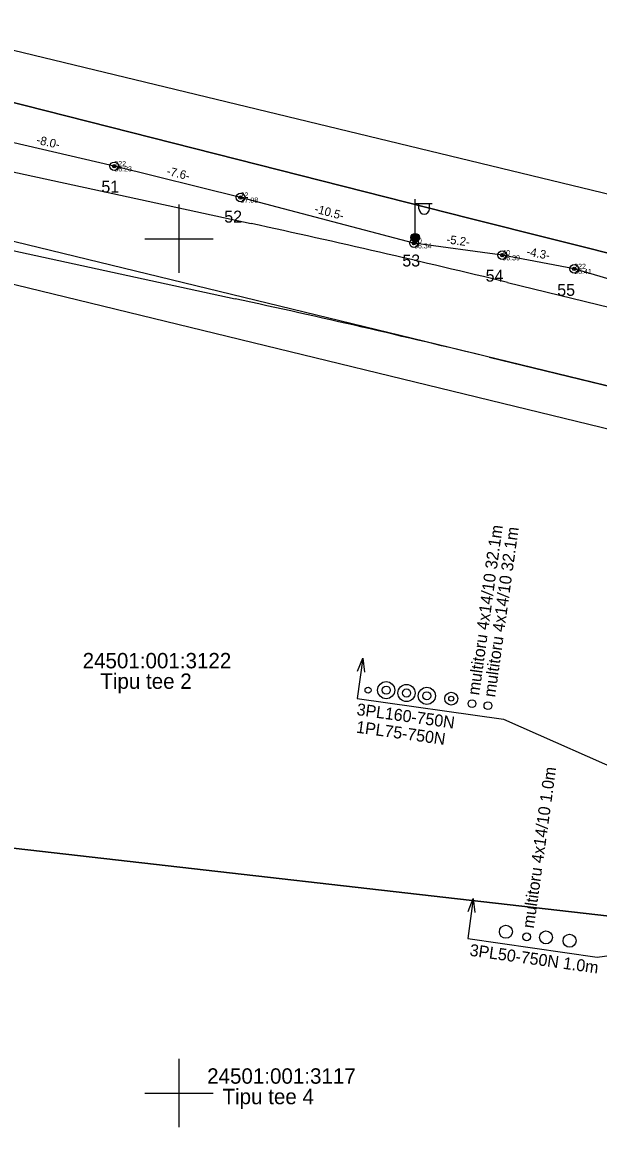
# Model space of a CAD drawing. Extents: x 553634 to 561168, y 6586277 to 6588142.
# Drawn here: x 553990.8 to 554024.6, y 6586546.6 to 6586612.7 of the extents above; entities that cross this region are included whole.
import ezdxf

# ---------------------------------------------------------------- set-up
doc = ezdxf.new("R2010")
doc.units = 0
for name, color, linetype in [('ABIJOONIS', 7, 'Continuous'), ('JOONSIDE', 7, 'Continuous'), ('KOORDPUNKT', 7, 'Continuous'), ('MOOTKORG-EH2000', 7, 'Continuous'), ('MOOTMPUNKT', 7, 'Continuous'), ('MOOTNR', 7, 'Continuous'), ('MOOTPIIR', 7, 'Continuous'), ('PIIR', 7, 'Continuous'), ('POST', 7, 'Continuous'), ('SITRASS', 7, 'Continuous'), ('VORK', 7, 'Continuous')]:
    doc.layers.add(name, color=color, linetype=linetype)

msp = doc.modelspace()

# ---------------------------------------------------------------- linework, layer by layer
at = {"layer": 'ABIJOONIS'}
for p, q in [((553989.308, 6586604.118), (554004.237, 6586600.887)), ((553988.356, 6586599.72), (554003.285, 6586596.489)), ((554019.225, 6586597.443), (554150.898, 6586565.408)), ((554018.161, 6586593.071), (554034.15, 6586589.181)), ((554010.771, 6586575.451), (554010.442, 6586573.094)), ((554017.232, 6586561.398), (554016.903, 6586559.041))]:
    msp.add_line(p, q, dxfattribs=at)
for points in [[(554010.463, 6586574.686), (554010.771, 6586575.451), (554010.859, 6586574.631)], [(554010.442, 6586573.094), (554019.005, 6586571.888), (554034.884, 6586564.856)], [(554016.924, 6586560.634), (554017.232, 6586561.398), (554017.32, 6586560.578)], [(554016.903, 6586559.041), (554024.492, 6586557.963), (554033.68, 6586559.207)]]:
    msp.add_lwpolyline(points, dxfattribs=at)
for centre, radius in [((554011.069, 6586573.582), 0.176), ((554012.134, 6586573.582), 0.5), ((554012.134, 6586573.582), 0.235), ((554013.323, 6586573.416), 0.5), ((554013.323, 6586573.416), 0.235), ((554014.511, 6586573.251), 0.5), ((554014.511, 6586573.251), 0.235), ((554015.944, 6586573.085), 0.38), ((554015.944, 6586573.085), 0.146), ((554017.159, 6586572.789), 0.229), ((554018.089, 6586572.674), 0.229), ((554019.142, 6586559.443), 0.38), ((554020.357, 6586559.147), 0.229), ((554021.488, 6586559.113), 0.38), ((554022.869, 6586558.918), 0.38)]:
    msp.add_circle(centre, radius, dxfattribs=at)
for radius in [602.25, 597.75]:
    msp.add_arc((553876.858, 6586012.262), radius, 76.326316, 77.789425, dxfattribs=at)
at = {"layer": 'KOORDPUNKT'}
for centre, radius in [((553996.214, 6586604.241), 0.25), ((553996.214, 6586604.241), 0.025), ((553996.214, 6586604.241), 0.0221), ((553996.214, 6586604.241), 0.0191), ((553996.214, 6586604.241), 0.0161), ((553996.214, 6586604.241), 0.0132), ((553996.214, 6586604.241), 0.0102), ((553996.214, 6586604.241), 0.00726), ((553996.214, 6586604.241), 0.0043), ((554003.604, 6586602.411), 0.25), ((554003.604, 6586602.411), 0.025), ((554003.604, 6586602.411), 0.0221), ((554003.604, 6586602.411), 0.0191), ((554003.604, 6586602.411), 0.0161), ((554003.604, 6586602.411), 0.0132), ((554003.604, 6586602.411), 0.0102), ((554003.604, 6586602.411), 0.00726), ((554003.604, 6586602.411), 0.0043), ((554013.76, 6586599.735), 0.25), ((554013.76, 6586599.735), 0.025), ((554013.76, 6586599.735), 0.0221), ((554013.76, 6586599.735), 0.0191), ((554013.76, 6586599.735), 0.0161), ((554013.76, 6586599.735), 0.0132), ((554013.76, 6586599.735), 0.0102), ((554013.76, 6586599.735), 0.00726), ((554013.76, 6586599.735), 0.0043), ((554018.927, 6586599.038), 0.25), ((554018.927, 6586599.038), 0.025), ((554018.927, 6586599.038), 0.0221), ((554018.927, 6586599.038), 0.0191), ((554018.927, 6586599.038), 0.0161), ((554018.927, 6586599.038), 0.0132), ((554018.927, 6586599.038), 0.0102), ((554018.927, 6586599.038), 0.00726), ((554018.927, 6586599.038), 0.0043), ((554023.136, 6586598.235), 0.25), ((554023.136, 6586598.235), 0.025), ((554023.136, 6586598.235), 0.0221), ((554023.136, 6586598.235), 0.0191), ((554023.136, 6586598.235), 0.0161), ((554023.136, 6586598.235), 0.0132), ((554023.136, 6586598.235), 0.0102), ((554023.136, 6586598.235), 0.00726), ((554023.136, 6586598.235), 0.0043)]:
    msp.add_circle(centre, radius, dxfattribs=at)
at = {"layer": 'MOOTMPUNKT'}
for centre in [(553996.214, 6586604.241), (554003.604, 6586602.411), (554013.76, 6586599.735), (554018.927, 6586599.038), (554023.136, 6586598.235)]:
    msp.add_circle(centre, 0.1, dxfattribs=at)
at = {"layer": 'MOOTPIIR'}
msp.add_lwpolyline([(553726.68, 6586651.18), (553726.075, 6586673.2), (553765.426, 6586677.746), (553783.223, 6586677.077), (553949.864, 6586620.823), (554119.282, 6586579.866), (554112.096, 6586559.387), (554052.647, 6586582.916), (554039.799, 6586489.019), (554016.235, 6586492.44), (554034.15, 6586589.181), (553908.49, 6586619.734), (553782.61, 6586664.245), (553737.534, 6586664.463), (553736.881, 6586650.738)], close=True, dxfattribs=at)
at = {"layer": 'PIIR'}
for points in [[(553877.39, 6586727.07), (553849.71, 6586649.06), (553916.87, 6586626.36), (553987.21, 6586608.76), (554017.05, 6586601.19), (554166.01, 6586563.8), (554131.59, 6586771.41), (554010.14, 6586740.36), (553994.28, 6586766.24)], [(553986.05, 6586598.38), (554034.98, 6586586.48), (554046.75, 6586583.62), (554103.56, 6586569.79), (554188.98, 6586549.04), (554209.75, 6586557.47), (554166.01, 6586563.8), (554017.05, 6586601.19), (553987.21, 6586608.76)], [(554034.98, 6586586.48), (554031.88, 6586559.6), (553982.24, 6586565.25), (553986.05, 6586598.38)], [(553981.37, 6586557.81), (553982.24, 6586565.25), (554031.88, 6586559.6), (554028.46, 6586529.75), (553978.81, 6586535.44)]]:
    msp.add_lwpolyline(points, close=True, dxfattribs=at)
at = {"layer": 'POST'}
for p, q in [((554013.825, 6586600.315), (554013.825, 6586602.315)), ((554013.825, 6586602.065), (554014.825, 6586602.065)), ((554014.052, 6586601.744), (554014.052, 6586602.065)), ((554014.664, 6586601.744), (554014.664, 6586602.065)), ((554013.825, 6586600.065), (554013.825, 6586600.065))]:
    msp.add_line(p, q, dxfattribs=at)
for radius in [0.25, 0.225, 0.2, 0.175, 0.15, 0.125, 0.1, 0.075, 0.05, 0.025]:
    msp.add_circle((554013.825, 6586600.065), radius, dxfattribs=at)
msp.add_arc((554014.358, 6586601.744), 0.306, 180, 0, dxfattribs=at)
at = {"layer": 'SITRASS'}
msp.add_lwpolyline([(554039.169, 6586593.045), (554038.107, 6586594.113), (554029.614, 6586596.32), (554023.136, 6586598.235), (554018.927, 6586599.038), (554013.76, 6586599.735), (554003.604, 6586602.411), (553996.214, 6586604.241), (553988.378, 6586606.071)], dxfattribs=at)
at = {"layer": 'VORK'}
for p, q in [((554000, 6586602), (554000, 6586598)), ((553998, 6586600), (554002, 6586600)), ((554000, 6586552), (554000, 6586548)), ((553998, 6586550), (554002, 6586550))]:
    msp.add_line(p, q, dxfattribs=at)

# ---------------------------------------------------------------- texts
at = {"layer": 'ABIJOONIS'}
for s, p in [('3PL160-750N', (554010.371, 6586572.13)), ('1PL75-750N', (554010.345, 6586571.099)), ('3PL50-750N 1.0m', (554016.988, 6586558.043))]:
    msp.add_text(s, height=0.7, rotation=352.05024, dxfattribs=at).set_placement(p)
at = {"layer": 'JOONSIDE'}
for s, rotation, p in [('-8.0-', 346.85488, (553991.623, 6586605.57)), ('-7.6-', 346.09153, (553999.241, 6586603.749)), ('-10.5-', 345.23786, (554007.9, 6586601.538)), ('-5.2-', 352.31927, (554015.634, 6586599.734)), ('-4.3-', 349.19881, (554020.317, 6586599.027))]:
    msp.add_text(s, height=0.5, rotation=rotation, dxfattribs=at).set_placement(p)
at = {"layer": 'KOORDPUNKT'}
for s, p in [('51', (553995.462, 6586602.702)), ('52', (554002.653, 6586600.945)), ('53', (554013.078, 6586598.376)), ('54', (554017.956, 6586597.488)), ('55', (554022.147, 6586596.658))]:
    msp.add_text(s, height=0.7, dxfattribs=at).set_placement(p)
at = {"layer": 'MOOTKORG-EH2000'}
for s, p in [('36.23', (553996.214, 6586603.941)), ('37.08', (554003.604, 6586602.111)), ('36.34', (554013.76, 6586599.435)), ('36.39', (554018.927, 6586598.738)), ('36.41', (554023.136, 6586597.935))]:
    msp.add_text(s, height=0.3, dxfattribs=at).set_placement(p)
at = {"layer": 'MOOTNR'}
for s, p in [('222', (553996.214, 6586604.241)), ('22', (554003.604, 6586602.411)), ('40', (554013.76, 6586599.735)), ('40', (554018.927, 6586599.038)), ('222', (554023.136, 6586598.235))]:
    msp.add_text(s, height=0.3, dxfattribs=at).set_placement(p)
at = {"layer": 'PIIR'}
for s, p in [('24501:001:3122', (553994.363, 6586574.86)), ('Tipu tee 2', (553995.398, 6586573.66)), ('24501:001:3117', (554001.652, 6586550.551)), ('Tipu tee 4', (554002.552, 6586549.351))]:
    msp.add_text(s, height=0.9, dxfattribs=at).set_placement(p)
at = {"layer": 'SITRASS'}
for s, p in [('  multitoru 4x14/10 32.1m', (554017.505, 6586572.741)), ('  multitoru 4x14/10 32.1m', (554018.436, 6586572.626)), ('  multitoru 4x14/10 1.0m', (554020.704, 6586559.099))]:
    msp.add_text(s, height=0.7, rotation=82.05024, dxfattribs=at).set_placement(p)

doc.saveas('drawing.dxf')
